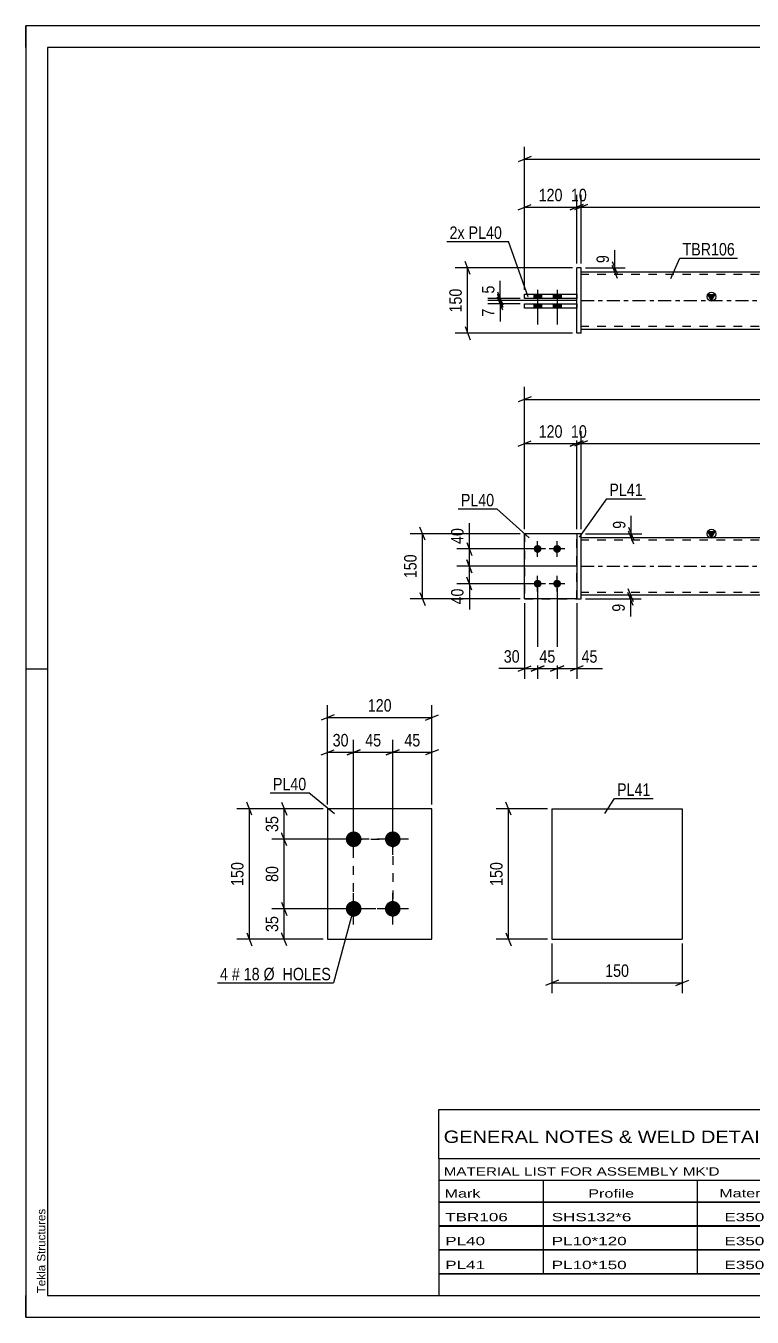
# Model space of a CAD drawing. Header units: millimetres. Extents: x 0 to 420, y 0 to 297.
# Drawn here: x 0 to 167.1, y 0 to 297 of the extents above; entities that cross this region are included whole.
import ezdxf

# ---------------------------------------------------------------- set-up
doc = ezdxf.new("R2010")
doc.units = ezdxf.units.MM
doc.linetypes.add('DXK_LINE_DOT2', pattern=[3.9198, 1.9599, -1.9599])
doc.linetypes.add('DXK_LINE_DOT3', pattern=[5.9187, 2.979, -0.9799, 0.9799, -0.9799])
doc.styles.add('Arial', font='ARIAL.TTF', dxfattribs={"height": 0.2})
doc.styles.add('Arial Narrow', font='ARIALN.TTF', dxfattribs={"height": 0.2})

# ---------------------------------------------------------------- blocks, each defined once
blk = doc.blocks.new('Unknown-581591283-1127')
at = {"color": 5, "linetype": 'Continuous'}
for p, q in [((420, 297), (0, 297)), ((0, 297), (0, 0)), ((0, 292), (0, 297)), ((415, 292), (5, 292)), ((5, 292), (5, 5)), ((5, 149), (0, 149)), ((0, 0), (0, 5)), ((5, 5), (415, 5)), ((0, 0), (420, 0))]:
    blk.add_line(p, q, dxfattribs=at)
at = {"color": 174, "linetype": 'Continuous', "style": 'Arial'}
blk.add_text('Tekla Structures', height=1.9102, rotation=90, dxfattribs=at).set_placement((4.5, 5.5))
blk = doc.blocks.new('Part-581591283-1420 - 1364')
at = {"color": 7, "linetype": 'DXK_LINE_DOT2'}
for p, q in [((126.75, 180.2), (114.75, 180.2)), ((114.75, 180.2), (114.75, 165.2)), ((126.75, 165.2), (126.75, 180.2)), ((114.75, 165.2), (126.75, 165.2))]:
    blk.add_line(p, q, dxfattribs=at)
blk = doc.blocks.new('Bolt-581591283-1378 - 1364')
at = {"linetype": 'Continuous'}
for points in [[(117.75, 175.8, -1), (117.75, 177.6, -1)], [(122.25, 175.8, -1), (122.25, 177.6, -1)], [(117.75, 167.8, -1), (117.75, 169.6, -1)], [(122.25, 167.8, -1), (122.25, 169.6, -1)]]:
    blk.add_hatch(color=1, dxfattribs=at).paths.add_polyline_path(points)
at = {"color": 1, "linetype": 'Continuous'}
for p, q in [((117.75, 174.9), (117.75, 178.5)), ((122.25, 174.9), (122.25, 178.5)), ((119.55, 176.7), (115.95, 176.7)), ((124.05, 176.7), (120.45, 176.7)), ((117.75, 166.9), (117.75, 170.5)), ((122.25, 166.9), (122.25, 170.5)), ((119.55, 168.7), (115.95, 168.7)), ((124.05, 168.7), (120.45, 168.7))]:
    blk.add_line(p, q, dxfattribs=at)
blk = doc.blocks.new('Part-581591283-1405 - 1364')
at = {"color": 2, "linetype": 'Continuous'}
for p, q in [((127.75, 180.2), (126.75, 180.2)), ((126.75, 180.2), (126.75, 165.2)), ((127.75, 165.2), (127.75, 180.2)), ((126.75, 165.2), (127.75, 165.2))]:
    blk.add_line(p, q, dxfattribs=at)
blk = doc.blocks.new('Part-581591283-1425 - 1364')
at = {"color": 2, "linetype": 'Continuous'}
for p, q in [((126.75, 180.2), (114.75, 180.2)), ((114.75, 165.2), (114.75, 180.2)), ((126.75, 165.2), (114.75, 165.2))]:
    blk.add_line(p, q, dxfattribs=at)
at = {"color": 7, "linetype": 'DXK_LINE_DOT2'}
blk.add_line((126.75, 165.2), (126.75, 180.2), dxfattribs=at)
blk = doc.blocks.new('Part-581591283-1440 - 1364')
at = {"linetype": 'Continuous'}
blk.add_hatch(color=2, dxfattribs=at).paths.add_polyline_path([(157.75, 179.3), (156.95, 180.7), (158.55, 180.7)])
at = {"color": 2, "linetype": 'Continuous'}
for p, q in [((127.75, 179.3), (215.75, 179.3)), ((157.75, 179.3), (156.95, 180.7)), ((156.95, 180.7), (158.55, 180.7)), ((158.55, 180.7), (157.75, 179.3)), ((215.85, 179.3), (303.85, 179.3)), ((127.75, 166.1), (215.75, 166.1)), ((215.85, 166.1), (303.85, 166.1))]:
    blk.add_line(p, q, dxfattribs=at)
at = {"color": 7, "linetype": 'DXK_LINE_DOT2'}
for p, q in [((127.75, 166.1), (127.75, 179.3)), ((215.75, 178.7), (127.75, 178.7)), ((303.85, 178.7), (215.85, 178.7)), ((303.85, 166.1), (303.85, 179.3)), ((215.75, 166.7), (127.75, 166.7)), ((303.85, 166.7), (215.85, 166.7))]:
    blk.add_line(p, q, dxfattribs=at)
at = {"color": 7, "linetype": 'DXK_LINE_DOT3'}
for p, q in [((127.75, 172.7), (215.75, 172.7)), ((215.85, 172.7), (303.85, 172.7))]:
    blk.add_line(p, q, dxfattribs=at)
at = {"color": 2, "linetype": 'Continuous'}
blk.add_circle((157.75, 180.2), 1, dxfattribs=at)
blk = doc.blocks.new('Part-581591283-1793 - 1767')
at = {"color": 2, "linetype": 'Continuous'}
for p, q in [((114.75, 232.07), (114.75, 233.07)), ((114.75, 233.07), (126.75, 233.07)), ((126.75, 232.07), (114.75, 232.07)), ((126.75, 233.07), (126.75, 232.07))]:
    blk.add_line(p, q, dxfattribs=at)
blk = doc.blocks.new('Part-581591283-1798 - 1767')
at = {"color": 2, "linetype": 'Continuous'}
for p, q in [((114.75, 235.31), (126.75, 235.31)), ((114.75, 234.31), (114.75, 235.31)), ((126.75, 235.31), (126.75, 234.31)), ((126.75, 234.31), (114.75, 234.31))]:
    blk.add_line(p, q, dxfattribs=at)
blk = doc.blocks.new('Part-581591283-1773 - 1767')
at = {"linetype": 'Continuous'}
blk.add_hatch(color=2, dxfattribs=at).paths.add_polyline_path([(157.75, 233.81), (156.95, 235.21), (158.55, 235.21)])
at = {"color": 2, "linetype": 'Continuous'}
for p, q in [((127.75, 240.41), (215.75, 240.41)), ((215.85, 240.41), (303.85, 240.41)), ((157.75, 233.81), (156.95, 235.21)), ((156.95, 235.21), (158.55, 235.21)), ((158.55, 235.21), (157.75, 233.81)), ((127.75, 227.21), (215.75, 227.21)), ((215.85, 227.21), (303.85, 227.21))]:
    blk.add_line(p, q, dxfattribs=at)
at = {"color": 7, "linetype": 'DXK_LINE_DOT2'}
for p, q in [((127.75, 227.21), (127.75, 240.41)), ((215.75, 239.81), (127.75, 239.81)), ((303.85, 239.81), (215.85, 239.81)), ((303.85, 240.41), (303.85, 227.21)), ((215.75, 227.81), (127.75, 227.81)), ((303.85, 227.81), (215.85, 227.81))]:
    blk.add_line(p, q, dxfattribs=at)
at = {"color": 7, "linetype": 'DXK_LINE_DOT3'}
for p, q in [((127.75, 233.81), (215.75, 233.81)), ((215.85, 233.81), (303.85, 233.81))]:
    blk.add_line(p, q, dxfattribs=at)
at = {"color": 2, "linetype": 'Continuous'}
blk.add_circle((157.75, 234.71), 1, dxfattribs=at)
blk = doc.blocks.new('Part-581591283-1799 - 1767')
at = {"color": 2, "linetype": 'Continuous'}
for p, q in [((127.75, 241.31), (126.75, 241.31)), ((126.75, 226.31), (126.75, 241.31)), ((127.75, 226.31), (127.75, 241.31)), ((127.75, 226.31), (126.75, 226.31))]:
    blk.add_line(p, q, dxfattribs=at)
blk = doc.blocks.new('Bolt-581591283-1801 - 1767')
at = {"linetype": 'Continuous'}
for points in [[(116.85, 234.31), (118.65, 234.31), (118.65, 235.31), (116.85, 235.31)], [(116.85, 234.31), (118.65, 234.31), (118.65, 235.31), (116.85, 235.31)], [(121.35, 234.31), (123.15, 234.31), (123.15, 235.31), (121.35, 235.31)], [(121.35, 234.31), (123.15, 234.31), (123.15, 235.31), (121.35, 235.31)], [(116.85, 232.07), (118.65, 232.07), (118.65, 233.07), (116.85, 233.07)], [(116.85, 232.07), (118.65, 232.07), (118.65, 233.07), (116.85, 233.07)], [(121.35, 232.07), (123.15, 232.07), (123.15, 233.07), (121.35, 233.07)], [(121.35, 232.07), (123.15, 232.07), (123.15, 233.07), (121.35, 233.07)]]:
    blk.add_hatch(color=1, dxfattribs=at).paths.add_polyline_path(points)
at = {"color": 1, "linetype": 'Continuous'}
for p, q in [((116.85, 235.31), (116.85, 234.31)), ((116.85, 235.31), (116.85, 234.31)), ((117.75, 236.31), (117.75, 228.31)), ((117.75, 236.31), (117.75, 228.31)), ((118.65, 235.31), (118.65, 234.31)), ((118.65, 235.31), (118.65, 234.31)), ((121.35, 235.31), (121.35, 234.31)), ((121.35, 235.31), (121.35, 234.31)), ((122.25, 236.31), (122.25, 228.31)), ((122.25, 236.31), (122.25, 228.31)), ((123.15, 235.31), (123.15, 234.31)), ((123.15, 235.31), (123.15, 234.31)), ((116.85, 233.07), (116.85, 232.07)), ((116.85, 233.07), (116.85, 232.07)), ((118.65, 233.07), (118.65, 232.07)), ((118.65, 233.07), (118.65, 232.07)), ((121.35, 233.07), (121.35, 232.07)), ((121.35, 233.07), (121.35, 232.07)), ((123.15, 233.07), (123.15, 232.07)), ((123.15, 233.07), (123.15, 232.07))]:
    blk.add_line(p, q, dxfattribs=at)
blk = doc.blocks.new('Bolt-581591283-2103 - 2040')
at = {"linetype": 'Continuous'}
for points in [[(75.43, 108.12, -1), (75.43, 111.72, -1)], [(84.43, 108.12, -1), (84.43, 111.72, -1)], [(75.43, 92.12, -1), (75.43, 95.72, -1)], [(84.43, 92.12, -1), (84.43, 95.72, -1)]]:
    blk.add_hatch(color=1, dxfattribs=at).paths.add_polyline_path(points)
at = {"color": 1, "linetype": 'Continuous'}
for p, q in [((75.43, 106.32), (75.43, 113.52)), ((84.43, 106.32), (84.43, 113.52)), ((79.03, 109.92), (71.83, 109.92)), ((88.03, 109.92), (80.83, 109.92)), ((75.43, 90.32), (75.43, 97.52)), ((84.43, 90.32), (84.43, 97.52)), ((79.03, 93.92), (71.83, 93.92)), ((88.03, 93.92), (80.83, 93.92))]:
    blk.add_line(p, q, dxfattribs=at)
blk = doc.blocks.new('Part-581591283-2108 - 2040')
at = {"color": 2, "linetype": 'Continuous'}
for p, q in [((93.43, 116.92), (69.43, 116.92)), ((69.43, 116.92), (69.43, 86.92)), ((93.43, 86.92), (93.43, 116.92)), ((69.43, 86.92), (93.43, 86.92))]:
    blk.add_line(p, q, dxfattribs=at)
blk = doc.blocks.new('Part-581591283-2231 - 2225')
at = {"color": 2, "linetype": 'Continuous'}
for p, q in [((121.04, 116.92), (121.04, 86.92)), ((121.04, 116.92), (151.04, 116.92)), ((151.04, 116.92), (151.04, 86.92)), ((121.04, 86.92), (151.04, 86.92))]:
    blk.add_line(p, q, dxfattribs=at)
blk = doc.blocks.new('Rectangle-581591283-2210 - 2040')
at = {"color": 1, "linetype": 'DXK_LINE_DOT2'}
blk.add_lwpolyline([(75.43, 109.92), (84.43, 109.92), (84.43, 93.92), (75.43, 93.92), (75.43, 109.92)], close=True, dxfattribs=at)
blk = doc.blocks.new('StraightDimension-581591283-1609 - 1364')
at = {"color": 7, "linetype": 'Continuous'}
for p, q in [((126.75, 172.7), (99.2, 172.7)), ((101.45, 174.2), (102.65, 171.2)), ((102.05, 168.7), (102.05, 172.7)), ((102.65, 167.2), (101.45, 170.2)), ((116.75, 168.7), (99.2, 168.7))]:
    blk.add_line(p, q, dxfattribs=at)
at = {"color": 0}
blk.add_wipeout([(101.3, 168.17), (97.1, 168.17), (97.1, 163.32), (101.3, 163.32)], dxfattribs=at)
at = {"color": 7, "linetype": 'Continuous'}
blk.add_line((102.05, 168.7), (102.05, 162.79), dxfattribs=at)
blk.add_line((102.05, 168.7), (102.05, 162.79), dxfattribs=at)
at = {"color": 3, "style": 'Arial Narrow'}
blk.add_text('40', height=2.863, rotation=90.0002, dxfattribs=at).set_placement((100.7, 163.92))
blk = doc.blocks.new('StraightDimension-581591283-1600 - 1364')
at = {"color": 7, "linetype": 'Continuous'}
for p, q in [((138.7, 181.7), (139.9, 178.7)), ((128.75, 180.2), (141.7, 180.2)), ((128.75, 179.3), (141.7, 179.3)), ((139.9, 177.8), (138.7, 180.8)), ((139.3, 179.3), (139.3, 180.2))]:
    blk.add_line(p, q, dxfattribs=at)
at = {"color": 0}
blk.add_wipeout([(138.55, 183.75), (134.35, 183.75), (134.35, 180.72), (138.55, 180.72)], dxfattribs=at)
at = {"color": 7, "linetype": 'Continuous'}
blk.add_line((139.3, 180.2), (139.3, 184.28), dxfattribs=at)
blk.add_line((139.3, 180.2), (139.3, 184.28), dxfattribs=at)
at = {"color": 3, "style": 'Arial Narrow'}
blk.add_text('9', height=2.86, rotation=90.0002, dxfattribs=at).set_placement((137.95, 181.32))
blk = doc.blocks.new('StraightDimension-581591283-1560 - 1364')
at = {"color": 7, "linetype": 'Continuous'}
for p, q in [((117.75, 167.7), (117.75, 146.78)), ((114.75, 164.2), (114.75, 146.78)), ((113.25, 148.58), (116.25, 149.78)), ((114.75, 149.18), (117.75, 149.18)), ((119.25, 149.78), (116.25, 148.58))]:
    blk.add_line(p, q, dxfattribs=at)
at = {"color": 0}
blk.add_wipeout([(114.22, 149.93), (114.22, 154.13), (109.37, 154.13), (109.37, 149.93)], dxfattribs=at)
at = {"color": 7, "linetype": 'Continuous'}
blk.add_line((114.75, 149.18), (108.84, 149.18), dxfattribs=at)
blk.add_line((114.75, 149.18), (108.84, 149.18), dxfattribs=at)
at = {"color": 3, "style": 'Arial Narrow'}
blk.add_text('30', height=2.863, dxfattribs=at).set_placement((109.97, 150.53))
blk = doc.blocks.new('StraightDimension-581591283-1452 - 1364')
at = {"color": 7, "linetype": 'Continuous'}
for p, q in [((114.75, 181.2), (114.75, 203.77)), ((126.75, 181.2), (126.75, 203.77)), ((113.25, 200.32), (116.25, 201.52)), ((114.75, 200.92), (126.75, 200.92)), ((128.25, 201.52), (125.25, 200.32))]:
    blk.add_line(p, q, dxfattribs=at)
at = {"color": 0}
blk.add_wipeout([(124.09, 201.67), (124.09, 205.87), (117.4, 205.87), (117.4, 201.67)], dxfattribs=at)
at = {"color": 3, "style": 'Arial Narrow'}
blk.add_text('120', height=2.863, dxfattribs=at).set_placement((118, 202.27))
blk = doc.blocks.new('StraightDimension-581591283-1479 - 1364')
at = {"color": 7, "linetype": 'Continuous'}
for p, q in [((126.75, 181.2), (126.75, 203.77)), ((127.75, 181.2), (127.75, 203.77)), ((125.25, 200.32), (128.25, 201.52)), ((129.25, 201.52), (126.25, 200.32)), ((126.75, 200.92), (127.75, 200.92))]:
    blk.add_line(p, q, dxfattribs=at)
at = {"color": 0}
blk.add_wipeout([(129.68, 201.67), (129.68, 205.87), (124.82, 205.87), (124.82, 201.67)], dxfattribs=at)
at = {"color": 3, "style": 'Arial Narrow'}
blk.add_text('10', height=2.863, dxfattribs=at).set_placement((125.42, 202.27))
blk = doc.blocks.new('StraightDimension-581591283-1577 - 1364')
at = {"color": 7, "linetype": 'Continuous'}
for p, q in [((122.25, 167.7), (122.25, 146.78)), ((126.75, 164.2), (126.75, 146.78)), ((120.75, 148.58), (123.75, 149.78)), ((122.25, 149.18), (126.75, 149.18)), ((128.25, 149.78), (125.25, 148.58))]:
    blk.add_line(p, q, dxfattribs=at)
at = {"color": 0}
blk.add_wipeout([(132.13, 149.93), (132.13, 154.13), (127.27, 154.13), (127.27, 149.93)], dxfattribs=at)
at = {"color": 7, "linetype": 'Continuous'}
blk.add_line((126.75, 149.18), (132.65, 149.18), dxfattribs=at)
blk.add_line((126.75, 149.18), (132.65, 149.18), dxfattribs=at)
at = {"color": 3, "style": 'Arial Narrow'}
blk.add_text('45', height=2.863, dxfattribs=at).set_placement((127.87, 150.53))
blk = doc.blocks.new('StraightDimension-581591283-1496 - 1364')
at = {"color": 7, "linetype": 'Continuous'}
for p, q in [((127.75, 181.2), (127.75, 203.77)), ((303.85, 181.21), (303.85, 203.77)), ((129.25, 201.52), (126.25, 200.32)), ((127.75, 200.92), (303.85, 200.92)), ((302.35, 200.32), (305.35, 201.52))]:
    blk.add_line(p, q, dxfattribs=at)
at = {"color": 0}
blk.add_wipeout([(220.05, 201.67), (220.05, 205.87), (211.54, 205.87), (211.54, 201.67)], dxfattribs=at)
at = {"color": 3, "style": 'Arial Narrow'}
blk.add_text('2275', height=2.863, dxfattribs=at).set_placement((212.14, 202.27))
blk = doc.blocks.new('StraightDimension-581591283-1546 - 1364')
at = {"color": 7, "linetype": 'Continuous'}
for p, q in [((114.75, 181.2), (114.75, 213.94)), ((316.85, 181.2), (316.85, 213.94)), ((116.25, 211.69), (113.25, 210.49)), ((114.75, 211.09), (316.85, 211.09)), ((315.35, 210.49), (318.35, 211.69))]:
    blk.add_line(p, q, dxfattribs=at)
at = {"color": 0}
blk.add_wipeout([(220.05, 211.84), (220.05, 216.04), (211.54, 216.04), (211.54, 211.84)], dxfattribs=at)
at = {"color": 3, "style": 'Arial Narrow'}
blk.add_text('2535', height=2.863, dxfattribs=at).set_placement((212.14, 212.44))
blk = doc.blocks.new('StraightDimension-581591283-1570 - 1364')
at = {"color": 7, "linetype": 'Continuous'}
for p, q in [((117.75, 167.7), (117.75, 146.78)), ((122.25, 167.7), (122.25, 146.78)), ((116.25, 148.58), (119.25, 149.78)), ((117.75, 149.18), (122.25, 149.18)), ((123.75, 149.78), (120.75, 148.58))]:
    blk.add_line(p, q, dxfattribs=at)
at = {"color": 0}
blk.add_wipeout([(122.43, 149.93), (122.43, 154.13), (117.57, 154.13), (117.57, 149.93)], dxfattribs=at)
at = {"color": 3, "style": 'Arial Narrow'}
blk.add_text('45', height=2.863, dxfattribs=at).set_placement((118.17, 150.53))
blk = doc.blocks.new('StraightDimension-581591283-1591 - 1364')
at = {"color": 7, "linetype": 'Continuous'}
for p, q in [((138.55, 167.6), (139.75, 164.6)), ((139.75, 163.7), (138.55, 166.7)), ((128.75, 166.1), (141.55, 166.1)), ((128.75, 165.2), (141.55, 165.2)), ((139.15, 165.2), (139.15, 166.1))]:
    blk.add_line(p, q, dxfattribs=at)
at = {"color": 0}
blk.add_wipeout([(138.4, 164.67), (134.2, 164.67), (134.2, 161.65), (138.4, 161.65)], dxfattribs=at)
at = {"color": 7, "linetype": 'Continuous'}
blk.add_line((139.15, 165.2), (139.15, 161.12), dxfattribs=at)
blk.add_line((139.15, 165.2), (139.15, 161.12), dxfattribs=at)
at = {"color": 3, "style": 'Arial Narrow'}
blk.add_text('9', height=2.86, rotation=90.0002, dxfattribs=at).set_placement((137.8, 162.25))
blk = doc.blocks.new('StraightDimension-581591283-1626 - 1364')
at = {"color": 7, "linetype": 'Continuous'}
for p, q in [((116.75, 176.7), (99.2, 176.7)), ((101.45, 178.2), (102.65, 175.2)), ((102.05, 172.7), (102.05, 176.7)), ((126.75, 172.7), (99.2, 172.7)), ((102.65, 171.2), (101.45, 174.2))]:
    blk.add_line(p, q, dxfattribs=at)
at = {"color": 0}
blk.add_wipeout([(101.3, 182.08), (97.1, 182.08), (97.1, 177.22), (101.3, 177.22)], dxfattribs=at)
at = {"color": 7, "linetype": 'Continuous'}
blk.add_line((102.05, 176.7), (102.05, 182.6), dxfattribs=at)
blk.add_line((102.05, 176.7), (102.05, 182.6), dxfattribs=at)
at = {"color": 3, "style": 'Arial Narrow'}
blk.add_text('40', height=2.863, rotation=90.0002, dxfattribs=at).set_placement((100.7, 177.82))
blk = doc.blocks.new('StraightDimension-581591283-1689 - 1364')
at = {"color": 7, "linetype": 'Continuous'}
for p, q in [((91.85, 178.7), (90.65, 181.7)), ((113.75, 180.2), (88.4, 180.2)), ((91.25, 165.2), (91.25, 180.2)), ((90.65, 166.7), (91.85, 163.7)), ((113.75, 165.2), (88.4, 165.2))]:
    blk.add_line(p, q, dxfattribs=at)
at = {"color": 0}
blk.add_wipeout([(90.5, 176.04), (86.3, 176.04), (86.3, 169.36), (90.5, 169.36)], dxfattribs=at)
at = {"color": 3, "style": 'Arial Narrow'}
blk.add_text('150', height=2.863, rotation=90.0002, dxfattribs=at).set_placement((89.9, 169.96))
blk = doc.blocks.new('StraightDimension-581591283-1851 - 1767')
at = {"color": 7, "linetype": 'Continuous'}
for p, q in [((108.56, 235.81), (109.76, 232.81)), ((109.76, 232.31), (108.56, 235.31)), ((113.75, 234.31), (106.31, 234.31)), ((126.75, 233.81), (106.31, 233.81)), ((109.16, 233.81), (109.16, 234.31))]:
    blk.add_line(p, q, dxfattribs=at)
at = {"color": 0}
blk.add_wipeout([(108.41, 237.86), (104.21, 237.86), (104.21, 234.83), (108.41, 234.83)], dxfattribs=at)
at = {"color": 7, "linetype": 'Continuous'}
blk.add_line((109.16, 234.31), (109.16, 238.38), dxfattribs=at)
blk.add_line((109.16, 234.31), (109.16, 238.38), dxfattribs=at)
at = {"color": 3, "style": 'Arial Narrow'}
blk.add_text('5', height=2.86, rotation=90.0002, dxfattribs=at).set_placement((107.81, 235.43))
blk = doc.blocks.new('StraightDimension-581591283-1930 - 1767')
at = {"color": 7, "linetype": 'Continuous'}
for p, q in [((125.25, 254.7), (128.25, 255.9)), ((129.25, 255.9), (126.25, 254.7)), ((126.75, 242.31), (126.75, 258.15)), ((127.75, 242.31), (127.75, 258.15)), ((126.75, 255.3), (127.75, 255.3))]:
    blk.add_line(p, q, dxfattribs=at)
at = {"color": 0}
blk.add_wipeout([(129.68, 256.05), (129.68, 260.25), (124.82, 260.25), (124.82, 256.05)], dxfattribs=at)
at = {"color": 3, "style": 'Arial Narrow'}
blk.add_text('10', height=2.863, dxfattribs=at).set_placement((125.42, 256.65))
blk = doc.blocks.new('StraightDimension-581591283-1835 - 1767')
at = {"color": 7, "linetype": 'Continuous'}
for p, q in [((108.56, 235.31), (109.76, 232.31)), ((126.75, 233.81), (106.31, 233.81)), ((113.75, 233.07), (106.31, 233.07)), ((109.76, 231.57), (108.56, 234.57)), ((109.16, 233.07), (109.16, 233.81))]:
    blk.add_line(p, q, dxfattribs=at)
at = {"color": 0}
blk.add_wipeout([(108.41, 232.54), (104.21, 232.54), (104.21, 229.51), (108.41, 229.51)], dxfattribs=at)
at = {"color": 7, "linetype": 'Continuous'}
blk.add_line((109.16, 233.07), (109.16, 228.99), dxfattribs=at)
blk.add_line((109.16, 233.07), (109.16, 228.99), dxfattribs=at)
at = {"color": 3, "style": 'Arial Narrow'}
blk.add_text('7', height=2.86, rotation=90.0002, dxfattribs=at).set_placement((107.81, 230.11))
blk = doc.blocks.new('StraightDimension-581591283-1868 - 1767')
at = {"color": 7, "linetype": 'Continuous'}
for p, q in [((128.75, 241.31), (137.92, 241.31)), ((134.92, 242.81), (136.12, 239.81)), ((136.12, 238.91), (134.92, 241.91)), ((135.52, 240.41), (135.52, 241.31)), ((128.75, 240.41), (137.92, 240.41))]:
    blk.add_line(p, q, dxfattribs=at)
at = {"color": 0}
blk.add_wipeout([(134.77, 244.86), (130.57, 244.86), (130.57, 241.83), (134.77, 241.83)], dxfattribs=at)
at = {"color": 7, "linetype": 'Continuous'}
blk.add_line((135.52, 241.31), (135.52, 245.39), dxfattribs=at)
blk.add_line((135.52, 241.31), (135.52, 245.39), dxfattribs=at)
at = {"color": 3, "style": 'Arial Narrow'}
blk.add_text('9', height=2.86, rotation=90.0002, dxfattribs=at).set_placement((134.17, 242.43))
blk = doc.blocks.new('StraightDimension-581591283-1879 - 1767')
at = {"color": 7, "linetype": 'Continuous'}
for p, q in [((125.75, 241.31), (98.8, 241.31)), ((102.25, 239.81), (101.05, 242.81)), ((101.65, 226.31), (101.65, 241.31)), ((125.75, 226.31), (98.8, 226.31)), ((101.05, 227.81), (102.25, 224.81))]:
    blk.add_line(p, q, dxfattribs=at)
at = {"color": 0}
blk.add_wipeout([(100.9, 237.15), (96.7, 237.15), (96.7, 230.47), (100.9, 230.47)], dxfattribs=at)
at = {"color": 3, "style": 'Arial Narrow'}
blk.add_text('150', height=2.863, rotation=90.0002, dxfattribs=at).set_placement((100.3, 231.07))
blk = doc.blocks.new('StraightDimension-581591283-1910 - 1767')
at = {"color": 7, "linetype": 'Continuous'}
for p, q in [((129.25, 255.9), (126.25, 254.7)), ((127.75, 242.31), (127.75, 258.15)), ((302.35, 254.7), (305.35, 255.9)), ((303.85, 242.29), (303.85, 258.15)), ((127.75, 255.3), (303.85, 255.3))]:
    blk.add_line(p, q, dxfattribs=at)
at = {"color": 0}
blk.add_wipeout([(220.05, 256.05), (220.05, 260.25), (211.54, 260.25), (211.54, 256.05)], dxfattribs=at)
at = {"color": 3, "style": 'Arial Narrow'}
blk.add_text('2275', height=2.863, dxfattribs=at).set_placement((212.14, 256.65))
blk = doc.blocks.new('StraightDimension-581591283-1920 - 1767')
at = {"color": 7, "linetype": 'Continuous'}
for p, q in [((113.25, 254.7), (116.25, 255.9)), ((114.75, 236.31), (114.75, 258.15)), ((128.25, 255.9), (125.25, 254.7)), ((126.75, 242.31), (126.75, 258.15)), ((114.75, 255.3), (126.75, 255.3))]:
    blk.add_line(p, q, dxfattribs=at)
at = {"color": 0}
blk.add_wipeout([(124.09, 256.05), (124.09, 260.25), (117.4, 260.25), (117.4, 256.05)], dxfattribs=at)
at = {"color": 3, "style": 'Arial Narrow'}
blk.add_text('120', height=2.863, dxfattribs=at).set_placement((118, 256.65))
blk = doc.blocks.new('StraightDimension-581591283-1941 - 1767')
at = {"color": 7, "linetype": 'Continuous'}
for p, q in [((114.75, 236.31), (114.75, 269.16)), ((316.85, 236.42), (316.85, 269.16)), ((116.25, 266.91), (113.25, 265.71)), ((114.75, 266.31), (316.85, 266.31)), ((315.35, 265.71), (318.35, 266.91))]:
    blk.add_line(p, q, dxfattribs=at)
at = {"color": 0}
blk.add_wipeout([(220.05, 267.06), (220.05, 271.26), (211.54, 271.26), (211.54, 267.06)], dxfattribs=at)
at = {"color": 3, "style": 'Arial Narrow'}
blk.add_text('2535', height=2.863, dxfattribs=at).set_placement((212.14, 267.66))
blk = doc.blocks.new('StraightDimension-581591283-2133 - 2040')
at = {"color": 7, "linetype": 'Continuous'}
for p, q in [((75.43, 110.92), (75.43, 132.77)), ((84.43, 110.92), (84.43, 132.77)), ((73.93, 129.32), (76.93, 130.52)), ((75.43, 129.92), (84.43, 129.92)), ((85.93, 130.52), (82.93, 129.32))]:
    blk.add_line(p, q, dxfattribs=at)
at = {"color": 0}
blk.add_wipeout([(82.36, 130.67), (82.36, 134.87), (77.5, 134.87), (77.5, 130.67)], dxfattribs=at)
at = {"color": 3, "style": 'Arial Narrow'}
blk.add_text('45', height=2.863, dxfattribs=at).set_placement((78.1, 131.27))
blk = doc.blocks.new('StraightDimension-581591283-2165 - 2040')
at = {"color": 7, "linetype": 'Continuous'}
for p, q in [((58.83, 95.42), (60.03, 92.42)), ((74.43, 93.92), (56.58, 93.92)), ((59.43, 86.92), (59.43, 93.92)), ((68.43, 86.92), (56.58, 86.92)), ((60.03, 85.42), (58.83, 88.42))]:
    blk.add_line(p, q, dxfattribs=at)
at = {"color": 0}
blk.add_wipeout([(58.68, 92.85), (54.48, 92.85), (54.48, 87.99), (58.68, 87.99)], dxfattribs=at)
at = {"color": 3, "style": 'Arial Narrow'}
blk.add_text('35', height=2.863, rotation=90.0002, dxfattribs=at).set_placement((58.08, 88.59))
blk = doc.blocks.new('StraightDimension-581591283-2123 - 2040')
at = {"color": 7, "linetype": 'Continuous'}
for p, q in [((69.43, 117.92), (69.43, 132.77)), ((75.43, 110.92), (75.43, 132.77)), ((67.93, 129.32), (70.93, 130.52)), ((69.43, 129.92), (75.43, 129.92)), ((76.93, 130.52), (73.93, 129.32))]:
    blk.add_line(p, q, dxfattribs=at)
at = {"color": 0}
blk.add_wipeout([(74.86, 130.67), (74.86, 134.87), (70, 134.87), (70, 130.67)], dxfattribs=at)
at = {"color": 3, "style": 'Arial Narrow'}
blk.add_text('30', height=2.863, dxfattribs=at).set_placement((70.6, 131.27))
blk = doc.blocks.new('StraightDimension-581591283-2112 - 2040')
at = {"color": 7, "linetype": 'Continuous'}
for p, q in [((69.43, 117.92), (69.43, 140.77)), ((93.43, 117.92), (93.43, 140.77)), ((70.93, 138.52), (67.93, 137.32)), ((69.43, 137.92), (93.43, 137.92)), ((91.93, 137.32), (94.93, 138.52))]:
    blk.add_line(p, q, dxfattribs=at)
at = {"color": 0}
blk.add_wipeout([(84.77, 138.67), (84.77, 142.87), (78.09, 142.87), (78.09, 138.67)], dxfattribs=at)
at = {"color": 3, "style": 'Arial Narrow'}
blk.add_text('120', height=2.863, dxfattribs=at).set_placement((78.69, 139.27))
blk = doc.blocks.new('StraightDimension-581591283-2143 - 2040')
at = {"color": 7, "linetype": 'Continuous'}
for p, q in [((84.43, 110.92), (84.43, 132.77)), ((93.43, 117.92), (93.43, 132.77)), ((82.93, 129.32), (85.93, 130.52)), ((84.43, 129.92), (93.43, 129.92)), ((94.93, 130.52), (91.93, 129.32))]:
    blk.add_line(p, q, dxfattribs=at)
at = {"color": 0}
blk.add_wipeout([(91.36, 130.67), (91.36, 134.87), (86.5, 134.87), (86.5, 130.67)], dxfattribs=at)
at = {"color": 3, "style": 'Arial Narrow'}
blk.add_text('45', height=2.863, dxfattribs=at).set_placement((87.1, 131.27))
blk = doc.blocks.new('StraightDimension-581591283-2154 - 2040')
at = {"color": 7, "linetype": 'Continuous'}
for p, q in [((68.43, 116.92), (48.58, 116.92)), ((52.03, 115.42), (50.83, 118.42)), ((51.43, 86.92), (51.43, 116.92)), ((68.43, 86.92), (48.58, 86.92)), ((50.83, 88.42), (52.03, 85.42))]:
    blk.add_line(p, q, dxfattribs=at)
at = {"color": 0}
blk.add_wipeout([(50.68, 105.26), (46.48, 105.26), (46.48, 98.58), (50.68, 98.58)], dxfattribs=at)
at = {"color": 3, "style": 'Arial Narrow'}
blk.add_text('150', height=2.863, rotation=90.0002, dxfattribs=at).set_placement((50.08, 99.18))
blk = doc.blocks.new('StraightDimension-581591283-2181 - 2040')
at = {"color": 7, "linetype": 'Continuous'}
for p, q in [((74.43, 109.92), (56.58, 109.92)), ((60.03, 108.42), (58.83, 111.42)), ((59.43, 93.92), (59.43, 109.92)), ((58.83, 95.42), (60.03, 92.42)), ((74.43, 93.92), (56.58, 93.92))]:
    blk.add_line(p, q, dxfattribs=at)
at = {"color": 0}
blk.add_wipeout([(58.68, 104.35), (54.48, 104.35), (54.48, 99.49), (58.68, 99.49)], dxfattribs=at)
at = {"color": 3, "style": 'Arial Narrow'}
blk.add_text('80', height=2.863, rotation=90.0002, dxfattribs=at).set_placement((58.08, 100.09))
blk = doc.blocks.new('StraightDimension-581591283-2194 - 2040')
at = {"color": 7, "linetype": 'Continuous'}
for p, q in [((68.43, 116.92), (56.58, 116.92)), ((58.83, 118.42), (60.03, 115.42)), ((59.43, 109.92), (59.43, 116.92)), ((74.43, 109.92), (56.58, 109.92)), ((60.03, 108.42), (58.83, 111.42))]:
    blk.add_line(p, q, dxfattribs=at)
at = {"color": 0}
blk.add_wipeout([(58.68, 115.85), (54.48, 115.85), (54.48, 110.99), (58.68, 110.99)], dxfattribs=at)
at = {"color": 3, "style": 'Arial Narrow'}
blk.add_text('35', height=2.863, rotation=90.0002, dxfattribs=at).set_placement((58.08, 111.59))
blk = doc.blocks.new('StraightDimension-581591283-2233 - 2225')
at = {"color": 7, "linetype": 'Continuous'}
for p, q in [((120.04, 116.92), (108.19, 116.92)), ((111.64, 115.42), (110.44, 118.42)), ((111.04, 86.92), (111.04, 116.92)), ((120.04, 86.92), (108.19, 86.92)), ((110.44, 88.42), (111.64, 85.42))]:
    blk.add_line(p, q, dxfattribs=at)
at = {"color": 0}
blk.add_wipeout([(110.29, 105.26), (106.09, 105.26), (106.09, 98.58), (110.29, 98.58)], dxfattribs=at)
at = {"color": 3, "style": 'Arial Narrow'}
blk.add_text('150', height=2.863, rotation=90.0002, dxfattribs=at).set_placement((109.69, 99.18))
blk = doc.blocks.new('StraightDimension-581591283-2240 - 2225')
at = {"color": 7, "linetype": 'Continuous'}
for p, q in [((121.04, 85.92), (121.04, 74.52)), ((151.04, 85.92), (151.04, 74.52)), ((122.54, 77.52), (119.54, 76.32)), ((149.54, 76.32), (152.54, 77.52)), ((121.04, 76.92), (151.04, 76.92))]:
    blk.add_line(p, q, dxfattribs=at)
at = {"color": 0}
blk.add_wipeout([(139.39, 77.67), (139.39, 81.87), (132.7, 81.87), (132.7, 77.67)], dxfattribs=at)
at = {"color": 3, "style": 'Arial Narrow'}
blk.add_text('150', height=2.863, dxfattribs=at).set_placement((133.3, 78.27))
blk = doc.blocks.new('Unknown-581591283-3215')
at = {"color": 7, "linetype": 'Continuous'}
for p, q in [((95, 47.75), (255, 47.75)), ((95, 36.5), (95, 47.75)), ((255, 47.75), (255, 36.5)), ((95, 36.5), (255, 36.5)), ((95, 36.5), (95, 31.5)), ((255, 36.5), (255, 31.5)), ((95, 31.5), (255, 31.5)), ((95, 31.5), (95, 26.5)), ((119, 31.5), (119, 26.5)), ((154.5, 31.5), (154.5, 26.5)), ((180.5, 31.5), (180.5, 26.5)), ((193.5, 31.5), (193.5, 26.5)), ((211, 31.5), (211, 26.5)), ((233, 31.5), (233, 26.5)), ((255, 31.5), (255, 26.5)), ((95, 26.5), (255, 26.5)), ((95, 26.45), (95, 21.05)), ((95, 26.45), (255, 26.45)), ((119, 26.5), (119, 21)), ((154.5, 26.5), (154.5, 21)), ((180.5, 26.5), (180.5, 21)), ((193.5, 26.5), (193.5, 21)), ((211, 26.5), (211, 21)), ((233, 26.5), (233, 21)), ((255, 26.45), (255, 21.05)), ((95, 21.05), (255, 21.05)), ((95, 20.95), (95, 15.55)), ((95, 20.95), (255, 20.95)), ((119, 21), (119, 15.5)), ((154.5, 21), (154.5, 15.5)), ((180.5, 21), (180.5, 15.5)), ((193.5, 21), (193.5, 15.5)), ((211, 21), (211, 15.5)), ((233, 21), (233, 15.5)), ((255, 20.95), (255, 15.55)), ((95, 15.55), (255, 15.55)), ((95, 15.45), (95, 10.05)), ((95, 15.45), (255, 15.45)), ((119, 15.5), (119, 10)), ((154.5, 15.5), (154.5, 10)), ((180.5, 15.5), (180.5, 10)), ((193.5, 15.5), (193.5, 10)), ((211, 15.5), (211, 10)), ((233, 15.5), (233, 10)), ((255, 15.45), (255, 10.05)), ((95, 10.05), (255, 10.05)), ((95, 10), (255, 10)), ((95, 10), (95, 5)), ((211, 10), (211, 5)), ((233, 10), (233, 5)), ((255, 10), (255, 5)), ((95, 5), (255, 5))]:
    blk.add_line(p, q, dxfattribs=at)
at = {"color": 7, "style": 'Arial Narrow'}
for s, height, width, p in [('GENERAL NOTES & WELD DETAILS :', 2.8633, 1.4, (96.15, 40.06)), ('REFER TYP DRAWING TYP-01', 1.9089, 1.6, (179.7, 40.16)), ("MATERIAL LIST FOR ASSEMBLY MK'D", 1.9089, 1.6, (96.15, 32.56)), ('TBR106', 1.909, 1.794707, (187.59, 32.47)), ('1', 1.91, 1.794707, (217.08, 32.56)), ('No. Required', 1.9089, 1.6, (226.41, 32.56)), ('Mark', 1.909, 1.7, (96.34, 27.5)), ('Profile', 1.909, 1.7, (129.41, 27.5)), ('Material', 1.909, 1.7, (159.54, 27.56)), ('No.', 1.909, 1.7, (184.5, 27.56)), ('Length', 1.909, 1.7, (195, 27.56)), ('Area', 1.909, 1.7, (217.5, 27.56)), ('Weight', 1.909, 1.7, (237, 27.56))]:
    blk.add_text(s, height=height, dxfattribs=dict(at, width=width)).set_placement(p)
at = {"color": 7, "linetype": 'Continuous', "style": 'Arial Narrow'}
for s, height, width, p in [('TBR106', 1.909, 1.794707, (96.5, 22.06)), ('SHS132*6', 1.909, 1.794707, (121, 22.06)), ('E350', 1.909, 1.794707, (160.74, 22.06)), ('1', 1.91, 1.794707, (184.86, 22.06)), ('2275', 1.909, 1.794707, (197.58, 22.06)), ('1.2', 1.909, 1.794707, (221.32, 22.06)), ('54.0', 1.909, 1.794707, (240.14, 22.06)), ('PL40', 1.909, 1.794707, (96.5, 16.56)), ('PL10*120', 1.909, 1.794707, (121, 16.56)), ('E350', 1.909, 1.794707, (160.74, 16.56)), ('4', 1.91, 1.794707, (184.86, 16.56)), ('150', 1.909, 1.794707, (199.77, 16.56)), ('0.0', 1.909, 1.794707, (221.32, 16.56)), ('5.7', 1.909, 1.794707, (242.33, 16.56)), ('PL41', 1.909, 1.794707, (96.5, 11.06)), ('PL10*150', 1.909, 1.794707, (121, 11.06)), ('E350', 1.909, 1.794707, (160.74, 11.06)), ('2', 1.91, 1.794707, (184.86, 11.06)), ('150', 1.909, 1.794707, (199.77, 11.06)), ('0.1', 1.909, 1.794707, (221.32, 11.06)), ('3.5', 1.909, 1.794707, (242.33, 11.06)), ('Total', 1.909, 1.7, (197.33, 6.5)), ('1.5', 1.909, 1.794707, (220.83, 6.5)), ('63.2', 1.909, 1.794707, (240.14, 6.5))]:
    blk.add_text(s, height=height, dxfattribs=dict(at, width=width)).set_placement(p)
blk = doc.blocks.new('Mark-581591283-1400 - 1364')
at = {"color": 0}
blk.add_wipeout([(141.95, 188.85), (141.95, 191.85), (134.27, 191.85), (134.27, 188.85)], dxfattribs=at)
blk.add_wipeout([(141.95, 188.85), (141.95, 191.85), (134.27, 191.85), (134.27, 188.85)], dxfattribs=at)
at = {"color": 30, "linetype": 'Continuous'}
for p, q in [((127.39, 179.39), (133.67, 188.25)), ((133.67, 188.25), (142.55, 188.25))]:
    blk.add_line(p, q, dxfattribs=at)
at = {"color": 3, "style": 'Arial Narrow'}
blk.add_text('PL41', height=2.863, dxfattribs=at).set_placement((134.27, 188.85))
blk = doc.blocks.new('MarkSet-581591283-1758 - 1364')
at = {"color": 0}
blk.add_wipeout([(107.77, 186.49), (107.77, 189.49), (100.09, 189.49), (100.09, 186.49)], dxfattribs=at)
blk.add_wipeout([(107.77, 186.49), (107.77, 189.49), (100.09, 189.49), (100.09, 186.49)], dxfattribs=at)
at = {"color": 30, "linetype": 'Continuous'}
for p in [(99.49, 185.89), (115.78, 179.26)]:
    blk.add_line(p, (108.37, 185.89), dxfattribs=at)
at = {"color": 3, "style": 'Arial Narrow'}
blk.add_text('PL40', height=2.863, dxfattribs=at).set_placement((100.09, 186.49))
blk = doc.blocks.new('Mark-581591283-1769 - 1767')
at = {"color": 0}
blk.add_wipeout([(163.15, 244.18), (163.15, 247.18), (151.09, 247.18), (151.09, 244.18)], dxfattribs=at)
blk.add_wipeout([(163.15, 244.18), (163.15, 247.18), (151.09, 247.18), (151.09, 244.18)], dxfattribs=at)
at = {"color": 30, "linetype": 'Continuous'}
for p, q in [((148.39, 238.92), (150.49, 243.58)), ((150.49, 243.58), (163.75, 243.58))]:
    blk.add_line(p, q, dxfattribs=at)
at = {"color": 3, "style": 'Arial Narrow'}
blk.add_text('TBR106', height=2.863, dxfattribs=at).set_placement((151.09, 244.18))
blk = doc.blocks.new('MarkSet-581591283-1979 - 1767')
at = {"color": 30, "linetype": 'Continuous'}
blk.add_line((115.59, 234.69), (111.04, 247.4), dxfattribs=at)
at = {"color": 0}
blk.add_wipeout([(100.97, 248), (100.97, 251), (97.49, 251), (97.49, 248)], dxfattribs=at)
blk.add_wipeout([(100.97, 248), (100.97, 251), (97.49, 251), (97.49, 248)], dxfattribs=at)
blk.add_wipeout([(109.54, 248), (109.54, 251), (101.87, 251), (101.87, 248)], dxfattribs=at)
blk.add_wipeout([(109.54, 248), (109.54, 251), (101.87, 251), (101.87, 248)], dxfattribs=at)
at = {"color": 30, "linetype": 'Continuous'}
blk.add_line((96.89, 247.4), (111.04, 247.4), dxfattribs=at)
at = {"color": 3, "style": 'Arial Narrow'}
for s, p in [('2x', (97.49, 248)), ('PL40', (101.87, 248))]:
    blk.add_text(s, height=2.863, dxfattribs=at).set_placement(p)
blk = doc.blocks.new('Mark-581591283-2099 - 2040')
at = {"color": 0}
blk.add_wipeout([(46.51, 77.48), (46.51, 80.48), (44.68, 80.48), (44.68, 77.48)], dxfattribs=at)
blk.add_wipeout([(46.51, 77.48), (46.51, 80.48), (44.68, 80.48), (44.68, 77.48)], dxfattribs=at)
blk.add_wipeout([(49.24, 77.48), (49.24, 80.48), (47.41, 80.48), (47.41, 77.48)], dxfattribs=at)
blk.add_wipeout([(49.24, 77.48), (49.24, 80.48), (47.41, 80.48), (47.41, 77.48)], dxfattribs=at)
at = {"color": 3, "style": 'Arial Narrow'}
blk.add_text('4', height=2.86, dxfattribs=at).set_placement((44.68, 77.48))
at = {"color": 0}
blk.add_wipeout([(53.79, 77.48), (53.79, 80.48), (50.14, 80.48), (50.14, 77.48)], dxfattribs=at)
blk.add_wipeout([(53.79, 77.48), (53.79, 80.48), (50.14, 80.48), (50.14, 77.48)], dxfattribs=at)
at = {"color": 3, "style": 'Arial Narrow'}
blk.add_text('#', height=2.86, dxfattribs=at).set_placement((47.41, 77.48))
at = {"color": 0}
blk.add_wipeout([(70.22, 77.48), (70.22, 80.48), (54.69, 80.48), (54.69, 77.48)], dxfattribs=at)
blk.add_wipeout([(70.22, 77.48), (70.22, 80.48), (54.69, 80.48), (54.69, 77.48)], dxfattribs=at)
at = {"color": 7, "linetype": 'Continuous'}
for p in [(75.43, 93.92), (44.08, 76.88)]:
    blk.add_line(p, (70.82, 76.88), dxfattribs=at)
at = {"color": 3, "style": 'Arial Narrow'}
for s, p in [('18', (50.14, 77.48)), ('Ø  HOLES', (54.69, 77.48))]:
    blk.add_text(s, height=2.863, dxfattribs=at).set_placement(p)
blk = doc.blocks.new('Mark-581591283-2104 - 2040')
at = {"color": 0}
blk.add_wipeout([(64.53, 121.18), (64.53, 124.18), (56.85, 124.18), (56.85, 121.18)], dxfattribs=at)
blk.add_wipeout([(64.53, 121.18), (64.53, 124.18), (56.85, 124.18), (56.85, 121.18)], dxfattribs=at)
at = {"color": 30, "linetype": 'Continuous'}
for p in [(56.25, 120.58), (71.02, 115.73)]:
    blk.add_line(p, (65.13, 120.58), dxfattribs=at)
at = {"color": 3, "style": 'Arial Narrow'}
blk.add_text('PL40', height=2.863, dxfattribs=at).set_placement((56.85, 121.18))
blk = doc.blocks.new('Mark-581591283-2227 - 2225')
at = {"color": 0}
blk.add_wipeout([(143.72, 119.9), (143.72, 122.9), (136.04, 122.9), (136.04, 119.9)], dxfattribs=at)
blk.add_wipeout([(143.72, 119.9), (143.72, 122.9), (136.04, 122.9), (136.04, 119.9)], dxfattribs=at)
at = {"color": 30, "linetype": 'Continuous'}
for p, q in [((133.21, 115.86), (135.44, 119.3)), ((135.44, 119.3), (144.32, 119.3))]:
    blk.add_line(p, q, dxfattribs=at)
at = {"color": 3, "style": 'Arial Narrow'}
blk.add_text('PL41', height=2.863, dxfattribs=at).set_placement((136.04, 119.9))

msp = doc.modelspace()

# ---------------------------------------------------------------- block references
for name in ['Unknown-581591283-1127', 'Part-581591283-1799 - 1767', 'Part-581591283-1773 - 1767', 'Part-581591283-1798 - 1767', 'Bolt-581591283-1801 - 1767', 'Part-581591283-1793 - 1767', 'Part-581591283-1440 - 1364', 'Part-581591283-1420 - 1364', 'Part-581591283-1425 - 1364', 'Bolt-581591283-1378 - 1364', 'Part-581591283-1405 - 1364', 'Part-581591283-2108 - 2040', 'Part-581591283-2231 - 2225', 'Bolt-581591283-2103 - 2040', 'Rectangle-581591283-2210 - 2040', 'Unknown-581591283-3215']:
    msp.add_blockref(name, (0, 0))

# ---------------------------------------------------------------- next in the draw order: block references
for name in ['StraightDimension-581591283-1930 - 1767', 'StraightDimension-581591283-1851 - 1767', 'StraightDimension-581591283-1600 - 1364', 'StraightDimension-581591283-1609 - 1364', 'StraightDimension-581591283-2133 - 2040', 'Mark-581591283-2227 - 2225', 'StraightDimension-581591283-2233 - 2225', 'StraightDimension-581591283-2165 - 2040']:
    msp.add_blockref(name, (0, 0))

# ---------------------------------------------------------------- next in the draw order: block references
for name in ['StraightDimension-581591283-1868 - 1767', 'StraightDimension-581591283-1835 - 1767', 'StraightDimension-581591283-1452 - 1364', 'StraightDimension-581591283-1560 - 1364', 'StraightDimension-581591283-1577 - 1364', 'StraightDimension-581591283-2123 - 2040', 'StraightDimension-581591283-2240 - 2225']:
    msp.add_blockref(name, (0, 0))

# ---------------------------------------------------------------- next in the draw order: block references
for name in ['StraightDimension-581591283-1879 - 1767', 'StraightDimension-581591283-1479 - 1364', 'StraightDimension-581591283-1570 - 1364', 'StraightDimension-581591283-1591 - 1364', 'StraightDimension-581591283-2112 - 2040']:
    msp.add_blockref(name, (0, 0))

# ---------------------------------------------------------------- next in the draw order: block references
for name in ['StraightDimension-581591283-1910 - 1767', 'StraightDimension-581591283-1496 - 1364', 'StraightDimension-581591283-2143 - 2040', 'StraightDimension-581591283-2154 - 2040']:
    msp.add_blockref(name, (0, 0))

# ---------------------------------------------------------------- next in the draw order: block references
for name in ['StraightDimension-581591283-1920 - 1767', 'StraightDimension-581591283-1546 - 1364', 'StraightDimension-581591283-2181 - 2040']:
    msp.add_blockref(name, (0, 0))

# ---------------------------------------------------------------- next in the draw order: block references
for name in ['StraightDimension-581591283-1941 - 1767', 'StraightDimension-581591283-1626 - 1364', 'StraightDimension-581591283-2194 - 2040', 'Mark-581591283-2099 - 2040']:
    msp.add_blockref(name, (0, 0))

# ---------------------------------------------------------------- next in the draw order: block references
for name in ['MarkSet-581591283-1979 - 1767', 'Mark-581591283-1769 - 1767', 'Mark-581591283-1400 - 1364', 'StraightDimension-581591283-1689 - 1364', 'Mark-581591283-2104 - 2040']:
    msp.add_blockref(name, (0, 0))

# ---------------------------------------------------------------- next in the draw order: block references
msp.add_blockref('MarkSet-581591283-1758 - 1364', (0, 0))

doc.saveas('drawing.dxf')
